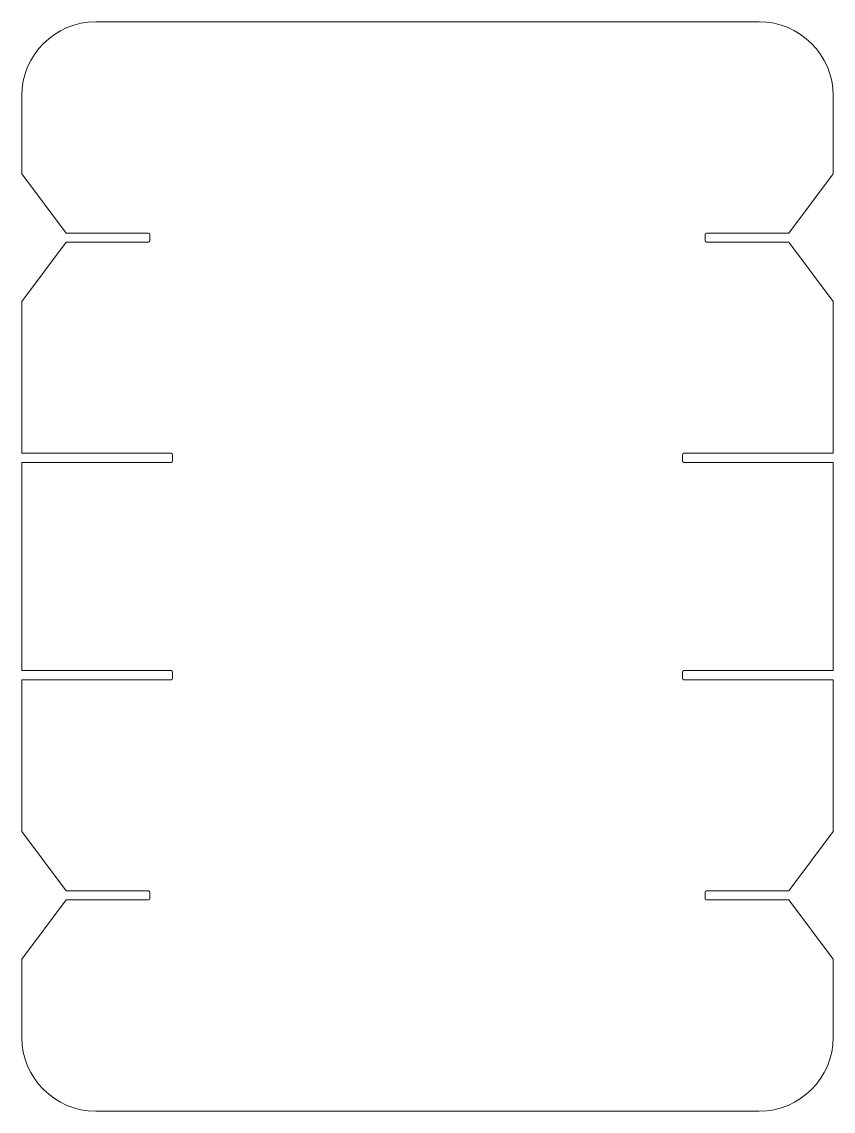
# Model space of a CAD drawing. Header units: millimetres. Extents: x 0 to 269, y 0 to 361.
import ezdxf

# ---------------------------------------------------------------- set-up
doc = ezdxf.new("R2010")
doc.units = ezdxf.units.MM
doc.layers.get('0').update_dxf_attribs({"lineweight": 5, "true_color": 0xffffff})

msp = doc.modelspace()

# ---------------------------------------------------------------- linework, layer by layer
for p, q in [((244.5, 361), (24.5, 361)), ((0, 336.5), (0, 310.67)), ((269, 310.67), (269, 336.5)), ((0, 310.67), (14.75, 291)), ((254.25, 291), (269, 310.67)), ((14.75, 291), (42, 291)), ((42.5, 290.5), (42.5, 288.5)), ((226.5, 288.5), (226.5, 290.5)), ((227, 291), (254.25, 291)), ((14.75, 288), (0, 268.33)), ((42, 288), (14.75, 288)), ((254.25, 288), (227, 288)), ((269, 268.33), (254.25, 288)), ((0, 268.33), (0, 218)), ((269, 218), (269, 268.33)), ((0, 218), (49.5, 218)), ((50, 217.5), (50, 215.5)), ((219, 215.5), (219, 217.5)), ((219.5, 218), (269, 218)), ((49.5, 215), (0, 215)), ((0, 215), (0, 146)), ((269, 215), (219.5, 215)), ((269, 146), (269, 215)), ((0, 146), (49.5, 146)), ((50, 145.5), (50, 143.5)), ((219, 143.5), (219, 145.5)), ((219.5, 146), (269, 146)), ((49.5, 143), (0, 143)), ((0, 143), (0, 92.67)), ((269, 143), (219.5, 143)), ((269, 92.67), (269, 143)), ((0, 92.67), (14.75, 73)), ((254.25, 73), (269, 92.67)), ((14.75, 73), (42, 73)), ((42.5, 72.5), (42.5, 70.5)), ((226.5, 70.5), (226.5, 72.5)), ((227, 73), (254.25, 73)), ((14.75, 70), (0, 50.33)), ((42, 70), (14.75, 70)), ((254.25, 70), (227, 70)), ((269, 50.33), (254.25, 70)), ((0, 50.33), (0, 24.5)), ((269, 24.5), (269, 50.33)), ((24.5, 0), (244.5, 0))]:
    msp.add_line(p, q)
for centre, radius, start, end in [((24.5, 336.5), 24.5, 90, 180), ((244.5, 336.5), 24.5, 360, 90), ((42, 290.5), 0.5, 0, 90), ((227, 290.5), 0.5, 90, 180), ((42, 288.5), 0.5, 270, 0), ((227, 288.5), 0.5, 180, 270), ((49.5, 217.5), 0.5, 0, 90), ((219.5, 217.5), 0.5, 90, 180), ((49.5, 215.5), 0.5, 270, 0), ((219.5, 215.5), 0.5, 180, 270), ((49.5, 145.5), 0.5, 0, 90), ((219.5, 145.5), 0.5, 90, 180), ((49.5, 143.5), 0.5, 270, 0), ((219.5, 143.5), 0.5, 180, 270), ((42, 72.5), 0.5, 0, 90), ((227, 72.5), 0.5, 90, 180), ((42, 70.5), 0.5, 270, 0), ((227, 70.5), 0.5, 180, 270), ((24.5, 24.5), 24.5, 180, 270), ((244.5, 24.5), 24.5, 270, 0)]:
    msp.add_arc(centre, radius, start, end)

doc.saveas('drawing.dxf')
